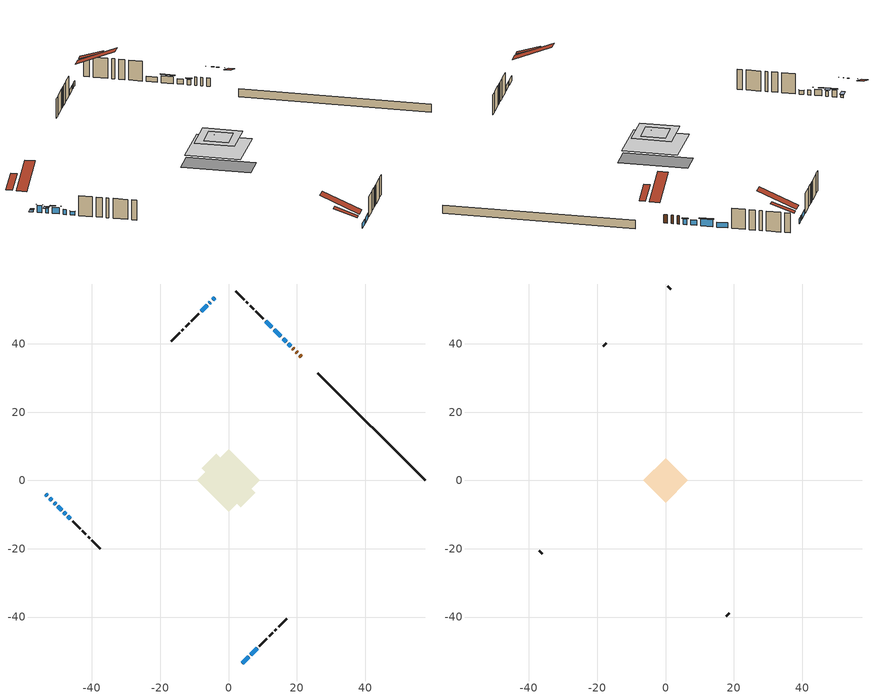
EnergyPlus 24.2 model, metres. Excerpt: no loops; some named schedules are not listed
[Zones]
conditioned space
 floor adiabatic (AdiabaticFloorConstruction): -9.1,0 0,9.1 9.1,0 0,-9.1 z2.59
 floor foundation (Slab1 construction): -7.87,3.6 -3.6,7.87 7.87,-3.6 3.6,-7.87 z-1.83
 wall outside (AdiabaticWallConstruction 1): 21.34,36.21 20.81,36.74 / 20.16,37.39 19.83,37.72 / 19.18,38.37 18.82,38.73 z0.15:2.18
 wall outside (AdiabaticWallConstruction): 18.16,39.39 17.57,39.98 / -51.07,-6.48 -50.65,-6.9 z0.15:1.42; 16.91,40.64 16,41.55 / -4.09,53.46 -4.65,52.9 / -5.31,52.24 -5.57,51.98 / 4.09,-53.46 5.92,-51.63 / -6.22,51.33 -8.05,49.5 / 12.69,44.86 10.87,46.68 / 6.57,-50.98 8.4,-49.15 / -48.19,-9.36 -47.67,-9.88 z0.15:1.37; -53.46,-4.09 -53.04,-4.51 z0.15:0.74; 15.34,42.21 13.35,44.2 / -52.39,-5.16 -51.72,-5.83 z0.15:1.83; -50,-7.55 -48.85,-8.7 z0.15:1.62; -47.01,-10.54 -46.29,-11.26 z0.15:1.04
 wall outside (Wall1 construction): 9.06,-48.49 11.24,-46.31 / -45.64,-11.91 -43.45,-14.1 / -8.71,48.84 -10.89,46.66 / 10.21,47.34 8.03,49.52 z0.15:5.03
 wall outside (Wall2 construction): 11.9,-45.65 12.9,-44.65 / -42.8,-14.75 -41.79,-15.76 / -11.55,46 -12.55,45 / 7.37,50.18 6.37,51.18 z0.15:5.03
 wall outside (Wall3 construction): 13.56,-43.99 14.02,-43.53 / -41.14,-16.41 -40.67,-16.88 / -13.21,44.34 -13.68,43.87 / 5.71,51.84 5.24,52.31 z0.15:5.03
 wall outside (Wall4 construction): 14.68,-42.87 17.09,-40.46 / -40.01,-17.54 -37.61,-19.94 / -14.33,43.22 -16.74,40.81 / 4.59,52.96 2.18,55.37 z0.15:5.03
 wall foundation (FoundationWall1 construction): 57.55,0 26.08,31.47 z-1.83:0.15
 window (WindowConstruction 12): 18.16,39.39 17.57,39.98 z0.15:1.42
 window (WindowConstruction 5): 16.91,40.64 16,41.55 z0.15:1.37
 window (WindowConstruction 14): -53.46,-4.09 -53.05,-4.5 z0.15:0.74
 window (WindowConstruction 6): 15.34,42.21 13.35,44.2 z0.15:1.83
 window (WindowConstruction 7): -4.09,53.46 -4.65,52.9 z0.15:1.37
 window (WindowConstruction 8): -5.31,52.24 -5.57,51.98 z0.15:1.37
 window (WindowConstruction 9): 4.09,-53.46 5.92,-51.63 z0.15:1.37
 window (WindowConstruction 10): -52.39,-5.16 -51.72,-5.83 z0.15:1.83
 window (WindowConstruction 13): -51.07,-6.48 -50.65,-6.9 z0.15:1.42
 window (WindowConstruction 11): -6.23,51.32 -8.05,49.5 z0.15:1.37
 window (WindowConstruction): 12.69,44.86 10.87,46.68 z0.15:1.37
 window (WindowConstruction 1): 6.57,-50.98 8.4,-49.15 z0.15:1.37
 window (WindowConstruction 2): -50,-7.55 -48.85,-8.7 z0.15:1.62
 window (WindowConstruction 3): -48.19,-9.36 -47.67,-9.88 z0.15:1.37
 window (WindowConstruction 4): -47.01,-10.54 -46.3,-11.25 z0.15:1.04
 door (Door): 21.34,36.21 20.81,36.74 z0.15:2.18
 door (Door 1): 20.16,37.39 19.83,37.72 z0.15:2.18
 door (Door 2): 19.17,38.38 18.82,38.73 z0.15:2.18
 ceiling adiabatic (AdiabaticFloorConstruction): 0,-9.1 9.1,0 0,9.1 -9.1,0 z2.59
attic - vented
 floor to conditioned space (Floor1 construction Reversed): -3.99,0 0,3.99 3.99,0 0,-3.99 z5.03
 floor to conditioned space (Floor2 construction Reversed): -1.75,0 0,1.75 1.75,0 0,-1.75 z5.03
 floor to conditioned space (Floor3 construction Reversed): -6.51,0 0,6.51 6.51,0 0,-6.51 z5.03
 wall outside (Wall5 construction): 17.74,-39.81 18.61,-38.94 / -36.95,-20.6 -36.08,-21.47 / -17.39,40.16 -18.26,39.29 / 1.52,56.03 0.66,56.89 z0.15:5.03
 roof outside (Roof1 construction): 1.02,-56.53,5.03 -2.86,-52.65,6.86 -3.88,-53.67,6.86 0,-57.55,5.03; -56.53,-1.02,5.03 -52.65,2.86,6.86 -53.67,3.88,6.86 -57.55,0,5.03; -1.02,56.53,5.03 2.86,52.65,6.86 3.88,53.67,6.86 0,57.55,5.03; 24.4,33.15,5.03 20.52,29.26,6.86 21.54,28.24,6.86 25.43,32.12,5.03
 roof outside (Roof2 construction): 3.43,-54.12,5.03 -3.04,-47.64,8.84 -4.8,-49.39,8.84 1.68,-55.87,5.03; -54.12,-3.43,5.03 -47.64,3.04,8.84 -49.39,4.8,8.84 -55.87,-1.68,5.03; -3.43,54.12,5.03 3.04,47.64,8.84 4.8,49.39,8.84 -1.68,55.87,5.03; 21.99,35.56,5.03 15.52,29.08,8.84 17.27,27.33,8.84 23.75,33.8,5.03
shading: 17.36,40.19 18.37,39.18 18.48,39.28 17.46,40.3 z1.72; -52.94,-4.61 -53.57,-3.99 -54.86,-5.28 -54.23,-5.9 z0.88; 13.14,44.41 15.55,42 15.76,42.21 13.35,44.62 z2.13; -51.51,-6.04 -52.6,-4.95 -52.71,-5.06 -51.62,-6.14 z2.13; -50.44,-7.11 -51.28,-6.27 -52.14,-7.13 -51.3,-7.97 z1.72; -48.52,-9.03 -50.32,-7.23 -50.43,-7.33 -48.63,-9.13 z2.08; -46.19,-11.36 -47.12,-10.43 -47.16,-10.47 -46.23,-11.4 z1.19
[Building]
Building 1: Terrain=Suburbs
[Site:Location]
Charlottetown AP_PE: Latitude {deg}=46.29; Longitude {deg}=-63.12; Time Zone {hr}=-4; Elevation {m}=48; Keep Site Location Information=Yes
[Site:GroundTemperature:Shallow]
1.81207, -0.126142, -0.281361, 0.638419, 4.33082, 8.00603, 11.1922, 13.2106, 13.3821, 11.7405, 8.63552, 5.07305
[Site:WaterMainsTemperature]
Calculation Method=Schedule; Temperature Schedule=mains temperature schedule
[Material] Roughness=Rough; Thermal Absorptance=0.9
Name | Thickness {m} | Conductivity {W/m-K} | Density {kg/m3} | Specific Heat {J/kg-K} | Solar Absorptance | Visible Absorptance
asphalt or fiberglass shingles | 0.00635 | 0.162714 | 1121.4 | 1465.45 | 0.4 | 0.4
ceiling loosefill ins | 0.0846667 | 0.0480833 | 16.02 | 1046.75 | 0.7 | 0.7
ceiling stud and cavity | 0.1397 | 0.113339 | 65.682 | 1177.47 | 0.7 | 0.7
ceiling stud and cavity 1 | 0.1397 | 0.11399 | 65.682 | 1177.47 | 0.7 | 0.7
ceiling stud and cavity 2 | 0.1397 | 0.112855 | 65.682 | 1177.47 | 0.7 | 0.7
concrete 4.0 in. | 0.1016 | 1.803125 | 2242.8 | 837.4 | 0.7 | 0.7
concrete 8.0 in. | 0.2032 | 1.803125 | 2242.8 | 837.4 | 0.7 | 0.7
door material | 0.04445 | 0.327969 | 512.64 | 1214.23 | 0.7 | 0.7
door material 1 | 0.04445 | 0.20624 | 512.64 | 1214.23 | 0.7 | 0.7
floor covering | 0.0127 | 0.0433444 | 54.468 | 1339.84 | 0.6 | 0.6
floor rigid ins; wall rigid ins | 0.512978 | 0.029427 | 32.04 | 1214.23 | 0.7 | 0.7
floor stud and cavity | 0.1397 | 1.75129 | 37.0049 | 1207.88 | 0.7 | 0.7
furniture material conditioned space 1 | 0.1524 | 0.115458 | 640.8 | 1214.23 | 0.6 | 0.6
gypsum board | 0.0127 | 0.160291 | 801 | 837.4 | 0.6 | 0.6
gypsum board 1 | 0.00254 | 0.160291 | 801 | 837.4 | 0.6 | 0.6
osb sheathing 0.5 in. | 0.0127 | 0.115458 | 512.64 | 1214.23 | 0.7 | 0.7
osb sheathing 0.75 in. | 0.01905 | 0.115458 | 512.64 | 1214.23 | 0.7 | 0.7
slab rigid ins | 0.000517642 | 0.029427 | 32.04 | 1214.23 | 0.7 | 0.7
wall stud and cavity | 0.1397 | 0.0818765 | 139.0536 | 1170.24 | 0.7 | 0.7
wall stud and cavity 1 | 0.0889 | 0.195524 | 50.32683 | 1063.81 | 0.7 | 0.7
wall stud and cavity 2 | 0.0889 | 0.191084 | 50.32683 | 1063.81 | 0.7 | 0.7
wall stud and cavity 3 | 0.1397 | 0.0816238 | 139.0536 | 1170.24 | 0.7 | 0.7
wall stud and cavity 4 | 0.0889 | 6.9971 | 50.32683 | 1063.81 | 0.6 | 0.6
wall stud and cavity 5 | 0.0889 | 0.380278 | 52.3479 | 1209.89 | 0.7 | 0.7
wall stud and cavity 6 | 0.0889 | 0.391764 | 83.0341 | 1211.67 | 0.7 | 0.7
wood siding | 0.0254 | 0.102417 | 544.68 | 1172.36 | 0.4 | 0.4
wood siding 1 | 0.00254 | 0.102417 | 544.68 | 1172.36 | 0.4 | 0.4
wood siding 2; wood siding 3 | 0.0254 | 0.102417 | 544.68 | 1172.36 | 0.7 | 0.7
[WindowMaterial:SimpleGlazingSystem]
Name | U-Factor {W/m2-K} | Solar Heat Gain Coefficient
WindowMaterial | 2.97073 | 0.57
WindowMaterial 1 | 2.95256 | 0.61
WindowMaterial 2 | 3.00934 | 0.52
WindowMaterial 3 | 3.01445 | 0.52
WindowMaterial 4 | 3.00196 | 0.53
WindowMaterial 5 | 2.98492 | 0.43
WindowMaterial 6 | 2.94007 | 0.65
WindowMaterial 7 | 3.01899 | 0.49
WindowMaterial 8 | 3.006501 | 0.57
[Construction]
AdiabaticFloorConstruction: floor stud and cavity, floor rigid ins, osb sheathing 0.75 in., floor covering
AdiabaticWallConstruction: wood siding 2, wall rigid ins, wall stud and cavity 5, gypsum board
AdiabaticWallConstruction 1: wood siding 3, wall rigid ins, wall stud and cavity 5, gypsum board
Door: door material
Door 1; Door 2: door material 1
Floor1 construction Reversed: gypsum board, ceiling stud and cavity, ceiling loosefill ins
Floor2 construction Reversed: gypsum board, ceiling stud and cavity 1, ceiling loosefill ins
Floor3 construction Reversed: gypsum board, ceiling stud and cavity 2, ceiling loosefill ins
FoundationWall1 construction: concrete 8.0 in.
furniture construction conditioned space 1: furniture material conditioned space 1
PartitionWallConstruction: gypsum board, wall stud and cavity 6, gypsum board
Roof1 construction; Roof2 construction: asphalt or fiberglass shingles
Slab1 construction: slab rigid ins, concrete 4.0 in.
Wall1 construction: wood siding, osb sheathing 0.5 in., wall stud and cavity, gypsum board
Wall2 construction: wood siding 1, wall stud and cavity 1, gypsum board 1
Wall3 construction: wood siding 1, wall stud and cavity 2, gypsum board 1
Wall4 construction: wood siding, osb sheathing 0.5 in., wall stud and cavity 3, gypsum board
Wall5 construction: wood siding 1, wall stud and cavity 4
WindowConstruction; WindowConstruction 1; WindowConstruction 10; WindowConstruction 11; WindowConstruction 5; WindowConstruction 6; WindowConstruction 9: WindowMaterial
WindowConstruction 12: WindowMaterial 6
WindowConstruction 13: WindowMaterial 7
WindowConstruction 14: WindowMaterial 8
WindowConstruction 2: WindowMaterial 1
WindowConstruction 3: WindowMaterial 2
WindowConstruction 4: WindowMaterial 3
WindowConstruction 7: WindowMaterial 4
WindowConstruction 8: WindowMaterial 5
[Zone] Multiplier=1; Part of Total Floor Area=Yes
Name | Volume {m3}
attic - vented | 79.4701
conditioned space | 654.8
[Space]
Name | Zone | Volume {m3}
attic - vented 1 | attic - vented | 79.4701
conditioned space 1 | conditioned space | 654.8
[ZoneInfiltration:EffectiveLeakageArea]
infil attic - vented 1: Zone or Space=attic - vented 1; Schedule=Always On Discrete; Effective Air Leakage Area {cm2}=4392.72; Stack Coefficient=0.000604473; Wind Coefficient=1.66115e-05
[ZoneMixing]
whole house fan mix: Zone or Space=attic - vented; Schedule=Always On Continuous; Design Flow Rate Calculation Method=Flow/Zone; Design Flow Rate {m3/s}=0; Source Zone or Space=conditioned space
[SurfaceProperty:ExposedFoundationPerimeter]
Slab1: Exposed Perimeter Calculation Method=TotalExposedPerimeter; Total Exposed Perimeter {m}=44.501
[InternalMass] Zone or ZoneList=conditioned space; Space or SpaceList=conditioned space 1
Name | Construction | Surface Area {m2}
furniture mass conditioned space 1 | furniture construction conditioned space 1 | 105.408
partition wall mass | PartitionWallConstruction | 263.52
[Lights]
interior lighting: Zone or ZoneList or Space or SpaceList=conditioned space 1; Schedule=interior lighting schedule; Design Level Calculation Method=LightingLevel; Lighting Level {W}=343.2; Return Air Fraction=0; Fraction Radiant=0.6; Fraction Visible=0.2; Fraction Replaceable=1
[People]
occupants: Zone or ZoneList or Space or SpaceList=conditioned space 1; Number of People Schedule=occupants schedule; Number of People Calculation Method=People; Number of People=3; Fraction Radiant=0.314171; Sensible Heat Fraction=0.56303; Activity Level Schedule=occupants activity schedule; Carbon Dioxide Generation Rate {m3/s-W}=0; Enable ASHRAE 55 Comfort Warnings=No; Mean Radiant Temperature Calculation Type=EnclosureAveraged
[ElectricEquipment] Zone or ZoneList or Space or SpaceList=conditioned space 1; Design Level Calculation Method=EquipmentLevel
Name | Schedule | Design Level {W} | Fraction Latent | Fraction Radiant | Fraction Lost
clothes dryer | clothes dryer schedule | 140.772 | 0.015 | 0.081 | 0.85
clothes washer | clothes washer schedule | 32.1985 | 0.03 | 0.162 | 0.7
cooking range | cooking range schedule | 215.147 | 0.08 | 0.432 | 0.2
dishwasher | dishwasher schedule | 66.8632 | 0.3 | 0.18 | 0.4
fridge | fridge schedule | 72.9452 | 0 | 0.6 | 0
mech vent bath fan 0 | mech vent bath fan 0 schedule | 25.1 | 0 | 0 | 1
mech vent house fan | mech vent house fan schedule | 18.6667 | 0 | 0 | 0.5
mech vent house fan cfis | mech vent house fan cfis schedule | 0 | 0 | 0 | 0
misc plug loads | misc plug loads schedule | 494.7 | 0.045 | 0.513 | 0.1
whole house fan | Always On Discrete | 0 | 0 | 0 | 1
[OtherEquipment] Zone or ZoneList or Space or SpaceList=conditioned space 1; Design Level Calculation Method=EquipmentLevel
Name | Fuel Type | Schedule | Design Level {W} | Fraction Latent | Fraction Radiant | Fraction Lost
clothes dryer 1 | Electricity | clothes dryer schedule | 0 | 0.015 | 0.081 | 0.85
cooking range 1 | Electricity | cooking range schedule | 0 | 0.08 | 0.432 | 0.2
general water use latent | None | general water use schedule | 62.594 | 1 | 0 | 0
general water use sensible | None | general water use schedule | -61.6891 | 0 | 0.6 | 0
mech vent house fan latent load | None | Always On Discrete | 0 | 1 | 0 | 0
mech vent house fan sensible load | None | Always On Discrete | 0 | 0 | 0 | 0
water heater energy adjustment1 | Electricity | Always On Discrete | 0.01 | 0 | 0 | 1
[ZoneInfiltration:DesignFlowRate] Zone or ZoneList or Space or SpaceList=conditioned space 1; Schedule=Always On Discrete; Design Flow Rate Calculation Method=Flow/Zone; Design Flow Rate {m3/s}=0
infil flow; natural vent flow; whole house fan flow
[Foundation:Kiva]
Foundation Kiva 1: Initial Indoor Air Temperature {C}=18; Wall Height Above Grade {m}=0.150023; Wall Depth Below Slab {m}=0.2032
[Foundation:Kiva:Settings]
Soil Conductivity {W/m-K}=0.849921; Soil Density {kg/m3}=1842.3; Soil Specific Heat {J/kg-K}=418.7; Ground Solar Absorptivity=0.9; Ground Thermal Absorptivity=0.9; Ground Surface Roughness {m}=0.03; Far-Field Width {m}=40; Deep-Ground Boundary Condition=ZeroFlux; Deep-Ground Depth {m}=40; Minimum Cell Dimension {m}=0.2; Maximum Cell Growth Coefficient=3; Simulation Timestep=Timestep
[Exterior:Lights]
exterior lighting: Schedule=exterior lighting schedule; Design Level {W}=75.6
[Schedule:Constant]
Name | Hourly Value
Always On Continuous; mech vent house fan schedule; mech vent house fan cfis schedule; Always On Discrete | 1
occupants activity schedule | 117.228
fridge schedule | 0
[Schedule:Week:Daily]
interior lighting schedule Week Rule - Jan1-Jan27: interior lighting schedule day, interior lighting schedule day, interior lighting schedule day, interior lighting schedule day, interior lighting schedule day, interior lighting schedule day, interior lighting schedule day, interior lighting schedule default day, interior lighting schedule default day, interior lighting schedule default day, interior lighting schedule default day, interior lighting schedule default day
interior lighting schedule Week Rule - Jan28-Feb3: interior lighting schedule day, interior lighting schedule day, interior lighting schedule day, interior lighting schedule day, interior lighting schedule day 1, interior lighting schedule day 1, interior lighting schedule day 1, interior lighting schedule default day, interior lighting schedule default day, interior lighting schedule default day, interior lighting schedule default day, interior lighting schedule default day
interior lighting schedule Week Rule - Feb4-Feb24: interior lighting schedule day 1, interior lighting schedule day 1, interior lighting schedule day 1, interior lighting schedule day 1, interior lighting schedule day 1, interior lighting schedule day 1, interior lighting schedule day 1, interior lighting schedule default day, interior lighting schedule default day, interior lighting schedule default day, interior lighting schedule default day, interior lighting schedule default day
interior lighting schedule Week Rule - Feb25-Mar3: interior lighting schedule day 1, interior lighting schedule day 1, interior lighting schedule day 1, interior lighting schedule day 1, interior lighting schedule day 2, interior lighting schedule day 2, interior lighting schedule day 2, interior lighting schedule default day, interior lighting schedule default day, interior lighting schedule default day, interior lighting schedule default day, interior lighting schedule default day
interior lighting schedule Week Rule - Mar4-Mar31: interior lighting schedule day 2, interior lighting schedule day 2, interior lighting schedule day 2, interior lighting schedule day 2, interior lighting schedule day 2, interior lighting schedule day 2, interior lighting schedule day 2, interior lighting schedule default day, interior lighting schedule default day, interior lighting schedule default day, interior lighting schedule default day, interior lighting schedule default day
interior lighting schedule Week Rule - Apr1-Apr28: interior lighting schedule day 3, interior lighting schedule day 3, interior lighting schedule day 3, interior lighting schedule day 3, interior lighting schedule day 3, interior lighting schedule day 3, interior lighting schedule day 3, interior lighting schedule default day, interior lighting schedule default day, interior lighting schedule default day, interior lighting schedule default day, interior lighting schedule default day
interior lighting schedule Week Rule - Apr29-May5: interior lighting schedule day 3, interior lighting schedule day 3, interior lighting schedule day 4, interior lighting schedule day 4, interior lighting schedule day 4, interior lighting schedule day 4, interior lighting schedule day 4, interior lighting schedule default day, interior lighting schedule default day, interior lighting schedule default day, interior lighting schedule default day, interior lighting schedule default day
interior lighting schedule Week Rule - May6-May26: interior lighting schedule day 4, interior lighting schedule day 4, interior lighting schedule day 4, interior lighting schedule day 4, interior lighting schedule day 4, interior lighting schedule day 4, interior lighting schedule day 4, interior lighting schedule default day, interior lighting schedule default day, interior lighting schedule default day, interior lighting schedule default day, interior lighting schedule default day
interior lighting schedule Week Rule - May27-Jun2: interior lighting schedule day 4, interior lighting schedule day 4, interior lighting schedule day 4, interior lighting schedule day 4, interior lighting schedule day 4, interior lighting schedule day 5, interior lighting schedule day 5, interior lighting schedule default day, interior lighting schedule default day, interior lighting schedule default day, interior lighting schedule default day, interior lighting schedule default day
interior lighting schedule Week Rule - Jun3-Jun30: interior lighting schedule day 5, interior lighting schedule day 5, interior lighting schedule day 5, interior lighting schedule day 5, interior lighting schedule day 5, interior lighting schedule day 5, interior lighting schedule day 5, interior lighting schedule default day, interior lighting schedule default day, interior lighting schedule default day, interior lighting schedule default day, interior lighting schedule default day
interior lighting schedule Week Rule - Jul1-Jul28: interior lighting schedule day 6, interior lighting schedule day 6, interior lighting schedule day 6, interior lighting schedule day 6, interior lighting schedule day 6, interior lighting schedule day 6, interior lighting schedule day 6, interior lighting schedule default day, interior lighting schedule default day, interior lighting schedule default day, interior lighting schedule default day, interior lighting schedule default day
interior lighting schedule Week Rule - Jul29-Aug4: interior lighting schedule day 6, interior lighting schedule day 6, interior lighting schedule day 6, interior lighting schedule day 7, interior lighting schedule day 7, interior lighting schedule day 7, interior lighting schedule day 7, interior lighting schedule default day, interior lighting schedule default day, interior lighting schedule default day, interior lighting schedule default day, interior lighting schedule default day
interior lighting schedule Week Rule - Aug5-Aug25: interior lighting schedule day 7, interior lighting schedule day 7, interior lighting schedule day 7, interior lighting schedule day 7, interior lighting schedule day 7, interior lighting schedule day 7, interior lighting schedule day 7, interior lighting schedule default day, interior lighting schedule default day, interior lighting schedule default day, interior lighting schedule default day, interior lighting schedule default day
interior lighting schedule Week Rule - Aug26-Sep1: interior lighting schedule day 7, interior lighting schedule day 7, interior lighting schedule day 7, interior lighting schedule day 7, interior lighting schedule day 7, interior lighting schedule day 7, interior lighting schedule day 8, interior lighting schedule default day, interior lighting schedule default day, interior lighting schedule default day, interior lighting schedule default day, interior lighting schedule default day
interior lighting schedule Week Rule - Sep2-Sep29: interior lighting schedule day 8, interior lighting schedule day 8, interior lighting schedule day 8, interior lighting schedule day 8, interior lighting schedule day 8, interior lighting schedule day 8, interior lighting schedule day 8, interior lighting schedule default day, interior lighting schedule default day, interior lighting schedule default day, interior lighting schedule default day, interior lighting schedule default day
interior lighting schedule Week Rule - Sep30-Oct6: interior lighting schedule day 8, interior lighting schedule day 9, interior lighting schedule day 9, interior lighting schedule day 9, interior lighting schedule day 9, interior lighting schedule day 9, interior lighting schedule day 9, interior lighting schedule default day, interior lighting schedule default day, interior lighting schedule default day, interior lighting schedule default day, interior lighting schedule default day
interior lighting schedule Week Rule - Oct7-Oct27: interior lighting schedule day 9, interior lighting schedule day 9, interior lighting schedule day 9, interior lighting schedule day 9, interior lighting schedule day 9, interior lighting schedule day 9, interior lighting schedule day 9, interior lighting schedule default day, interior lighting schedule default day, interior lighting schedule default day, interior lighting schedule default day, interior lighting schedule default day
interior lighting schedule Week Rule - Oct28-Nov3: interior lighting schedule day 9, interior lighting schedule day 9, interior lighting schedule day 9, interior lighting schedule day 9, interior lighting schedule day 10, interior lighting schedule day 10, interior lighting schedule day 10, interior lighting schedule default day, interior lighting schedule default day, interior lighting schedule default day, interior lighting schedule default day, interior lighting schedule default day
interior lighting schedule Week Rule - Nov4-Nov24: interior lighting schedule day 10, interior lighting schedule day 10, interior lighting schedule day 10, interior lighting schedule day 10, interior lighting schedule day 10, interior lighting schedule day 10, interior lighting schedule day 10, interior lighting schedule default day, interior lighting schedule default day, interior lighting schedule default day, interior lighting schedule default day, interior lighting schedule default day
interior lighting schedule Week Rule - Nov25-Dec1: interior lighting schedule day 10, interior lighting schedule day 10, interior lighting schedule day 10, interior lighting schedule day 10, interior lighting schedule day 10, interior lighting schedule day 10, interior lighting schedule day 11, interior lighting schedule default day, interior lighting schedule default day, interior lighting schedule default day, interior lighting schedule default day, interior lighting schedule default day
interior lighting schedule Week Rule - Dec2-Dec31: interior lighting schedule day 11, interior lighting schedule day 11, interior lighting schedule day 11, interior lighting schedule day 11, interior lighting schedule day 11, interior lighting schedule day 11, interior lighting schedule day 11, interior lighting schedule default day, interior lighting schedule default day, interior lighting schedule default day, interior lighting schedule default day, interior lighting schedule default day
occupants schedule Week Rule - Jan1-Dec31: occupants schedule day, occupants schedule day, occupants schedule day, occupants schedule day, occupants schedule day, occupants schedule day, occupants schedule day, occupants schedule default day, occupants schedule default day, occupants schedule default day, occupants schedule default day, occupants schedule default day
clothes dryer schedule Week Rule - Jan1-Dec31: clothes dryer schedule day, clothes dryer schedule day, clothes dryer schedule day, clothes dryer schedule day, clothes dryer schedule day, clothes dryer schedule day, clothes dryer schedule day, clothes dryer schedule default day, clothes dryer schedule default day, clothes dryer schedule default day, clothes dryer schedule default day, clothes dryer schedule default day
clothes washer schedule Week Rule - Jan1-Dec31: clothes washer schedule day, clothes washer schedule day, clothes washer schedule day, clothes washer schedule day, clothes washer schedule day, clothes washer schedule day, clothes washer schedule day, clothes washer schedule default day, clothes washer schedule default day, clothes washer schedule default day, clothes washer schedule default day, clothes washer schedule default day
cooking range schedule Week Rule - Jan1-Dec31: cooking range schedule day, cooking range schedule day, cooking range schedule day, cooking range schedule day, cooking range schedule day, cooking range schedule day, cooking range schedule day, cooking range schedule default day, cooking range schedule default day, cooking range schedule default day, cooking range schedule default day, cooking range schedule default day
dishwasher schedule Week Rule - Jan1-Dec31: dishwasher schedule day, dishwasher schedule day, dishwasher schedule day, dishwasher schedule day, dishwasher schedule day, dishwasher schedule day, dishwasher schedule day, dishwasher schedule default day, dishwasher schedule default day, dishwasher schedule default day, dishwasher schedule default day, dishwasher schedule default day
mech vent bath fan 0 schedule Week Rule - Jan1-Dec31: mech vent bath fan 0 schedule day, mech vent bath fan 0 schedule day, mech vent bath fan 0 schedule day, mech vent bath fan 0 schedule day, mech vent bath fan 0 schedule day, mech vent bath fan 0 schedule day, mech vent bath fan 0 schedule day, mech vent bath fan 0 schedule default day, mech vent bath fan 0 schedule default day, mech vent bath fan 0 schedule default day, mech vent bath fan 0 schedule default day, mech vent bath fan 0 schedule default day
misc plug loads schedule Week Rule - Jan1-Dec31: misc plug loads schedule day, misc plug loads schedule day, misc plug loads schedule day, misc plug loads schedule day, misc plug loads schedule day, misc plug loads schedule day, misc plug loads schedule day, misc plug loads schedule default day, misc plug loads schedule default day, misc plug loads schedule default day, misc plug loads schedule default day, misc plug loads schedule default day
general water use schedule Week Rule - Jan1-Dec31: general water use schedule day, general water use schedule day, general water use schedule day, general water use schedule day, general water use schedule day, general water use schedule day, general water use schedule day, general water use schedule default day, general water use schedule default day, general water use schedule default day, general water use schedule default day, general water use schedule default day
exterior lighting schedule Week Rule - Jan1-Jan27: exterior lighting schedule day, exterior lighting schedule day, exterior lighting schedule day, exterior lighting schedule day, exterior lighting schedule day, exterior lighting schedule day, exterior lighting schedule day, exterior lighting schedule default day, exterior lighting schedule default day, exterior lighting schedule default day, exterior lighting schedule default day, exterior lighting schedule default day
exterior lighting schedule Week Rule - Jan28-Feb3: exterior lighting schedule day, exterior lighting schedule day, exterior lighting schedule day, exterior lighting schedule day, exterior lighting schedule day 1, exterior lighting schedule day 1, exterior lighting schedule day 1, exterior lighting schedule default day, exterior lighting schedule default day, exterior lighting schedule default day, exterior lighting schedule default day, exterior lighting schedule default day
exterior lighting schedule Week Rule - Feb4-Feb24: exterior lighting schedule day 1, exterior lighting schedule day 1, exterior lighting schedule day 1, exterior lighting schedule day 1, exterior lighting schedule day 1, exterior lighting schedule day 1, exterior lighting schedule day 1, exterior lighting schedule default day, exterior lighting schedule default day, exterior lighting schedule default day, exterior lighting schedule default day, exterior lighting schedule default day
exterior lighting schedule Week Rule - Feb25-Mar3: exterior lighting schedule day 1, exterior lighting schedule day 1, exterior lighting schedule day 1, exterior lighting schedule day 1, exterior lighting schedule day 2, exterior lighting schedule day 2, exterior lighting schedule day 2, exterior lighting schedule default day, exterior lighting schedule default day, exterior lighting schedule default day, exterior lighting schedule default day, exterior lighting schedule default day
exterior lighting schedule Week Rule - Mar4-Mar31: exterior lighting schedule day 2, exterior lighting schedule day 2, exterior lighting schedule day 2, exterior lighting schedule day 2, exterior lighting schedule day 2, exterior lighting schedule day 2, exterior lighting schedule day 2, exterior lighting schedule default day, exterior lighting schedule default day, exterior lighting schedule default day, exterior lighting schedule default day, exterior lighting schedule default day
exterior lighting schedule Week Rule - Apr1-Apr28: exterior lighting schedule day 3, exterior lighting schedule day 3, exterior lighting schedule day 3, exterior lighting schedule day 3, exterior lighting schedule day 3, exterior lighting schedule day 3, exterior lighting schedule day 3, exterior lighting schedule default day, exterior lighting schedule default day, exterior lighting schedule default day, exterior lighting schedule default day, exterior lighting schedule default day
exterior lighting schedule Week Rule - Apr29-May5: exterior lighting schedule day 3, exterior lighting schedule day 3, exterior lighting schedule day 4, exterior lighting schedule day 4, exterior lighting schedule day 4, exterior lighting schedule day 4, exterior lighting schedule day 4, exterior lighting schedule default day, exterior lighting schedule default day, exterior lighting schedule default day, exterior lighting schedule default day, exterior lighting schedule default day
exterior lighting schedule Week Rule - May6-May26: exterior lighting schedule day 4, exterior lighting schedule day 4, exterior lighting schedule day 4, exterior lighting schedule day 4, exterior lighting schedule day 4, exterior lighting schedule day 4, exterior lighting schedule day 4, exterior lighting schedule default day, exterior lighting schedule default day, exterior lighting schedule default day, exterior lighting schedule default day, exterior lighting schedule default day
exterior lighting schedule Week Rule - May27-Jun2: exterior lighting schedule day 4, exterior lighting schedule day 4, exterior lighting schedule day 4, exterior lighting schedule day 4, exterior lighting schedule day 4, exterior lighting schedule day 5, exterior lighting schedule day 5, exterior lighting schedule default day, exterior lighting schedule default day, exterior lighting schedule default day, exterior lighting schedule default day, exterior lighting schedule default day
exterior lighting schedule Week Rule - Jun3-Jun30: exterior lighting schedule day 5, exterior lighting schedule day 5, exterior lighting schedule day 5, exterior lighting schedule day 5, exterior lighting schedule day 5, exterior lighting schedule day 5, exterior lighting schedule day 5, exterior lighting schedule default day, exterior lighting schedule default day, exterior lighting schedule default day, exterior lighting schedule default day, exterior lighting schedule default day
exterior lighting schedule Week Rule - Jul1-Jul28: exterior lighting schedule day 6, exterior lighting schedule day 6, exterior lighting schedule day 6, exterior lighting schedule day 6, exterior lighting schedule day 6, exterior lighting schedule day 6, exterior lighting schedule day 6, exterior lighting schedule default day, exterior lighting schedule default day, exterior lighting schedule default day, exterior lighting schedule default day, exterior lighting schedule default day
exterior lighting schedule Week Rule - Jul29-Aug4: exterior lighting schedule day 6, exterior lighting schedule day 6, exterior lighting schedule day 6, exterior lighting schedule day 7, exterior lighting schedule day 7, exterior lighting schedule day 7, exterior lighting schedule day 7, exterior lighting schedule default day, exterior lighting schedule default day, exterior lighting schedule default day, exterior lighting schedule default day, exterior lighting schedule default day
exterior lighting schedule Week Rule - Aug5-Aug25: exterior lighting schedule day 7, exterior lighting schedule day 7, exterior lighting schedule day 7, exterior lighting schedule day 7, exterior lighting schedule day 7, exterior lighting schedule day 7, exterior lighting schedule day 7, exterior lighting schedule default day, exterior lighting schedule default day, exterior lighting schedule default day, exterior lighting schedule default day, exterior lighting schedule default day
exterior lighting schedule Week Rule - Aug26-Sep1: exterior lighting schedule day 7, exterior lighting schedule day 7, exterior lighting schedule day 7, exterior lighting schedule day 7, exterior lighting schedule day 7, exterior lighting schedule day 7, exterior lighting schedule day 8, exterior lighting schedule default day, exterior lighting schedule default day, exterior lighting schedule default day, exterior lighting schedule default day, exterior lighting schedule default day
exterior lighting schedule Week Rule - Sep2-Sep29: exterior lighting schedule day 8, exterior lighting schedule day 8, exterior lighting schedule day 8, exterior lighting schedule day 8, exterior lighting schedule day 8, exterior lighting schedule day 8, exterior lighting schedule day 8, exterior lighting schedule default day, exterior lighting schedule default day, exterior lighting schedule default day, exterior lighting schedule default day, exterior lighting schedule default day
exterior lighting schedule Week Rule - Sep30-Oct6: exterior lighting schedule day 8, exterior lighting schedule day 9, exterior lighting schedule day 9, exterior lighting schedule day 9, exterior lighting schedule day 9, exterior lighting schedule day 9, exterior lighting schedule day 9, exterior lighting schedule default day, exterior lighting schedule default day, exterior lighting schedule default day, exterior lighting schedule default day, exterior lighting schedule default day
[Schedule:Year]
interior lighting schedule: interior lighting schedule Week Rule - Jan1-Jan27, 1, 1, 1, 27, interior lighting schedule Week Rule - Jan28-Feb3, 1, 28, 2, 3, interior lighting schedule Week Rule - Feb4-Feb24, 2, 4, 2, 24, interior lighting schedule Week Rule - Feb25-Mar3, 2, 25, 3, 3, interior lighting schedule Week Rule - Mar4-Mar31, 3, 4, 3, 31, interior lighting schedule Week Rule - Apr1-Apr28, 4, 1, 4, 28, interior lighting schedule Week Rule - Apr29-May5, 4, 29, 5, 5, interior lighting schedule Week Rule - May6-May26, 5, 6, 5, 26, interior lighting schedule Week Rule - May27-Jun2, 5, 27, 6, 2, interior lighting schedule Week Rule - Jun3-Jun30, 6, 3, 6, 30, interior lighting schedule Week Rule - Jul1-Jul28, 7, 1, 7, 28, interior lighting schedule Week Rule - Jul29-Aug4, 7, 29, 8, 4, interior lighting schedule Week Rule - Aug5-Aug25, 8, 5, 8, 25, interior lighting schedule Week Rule - Aug26-Sep1, 8, 26, 9, 1, interior lighting schedule Week Rule - Sep2-Sep29, 9, 2, 9, 29, interior lighting schedule Week Rule - Sep30-Oct6, 9, 30, 10, 6, interior lighting schedule Week Rule - Oct7-Oct27, 10, 7, 10, 27, interior lighting schedule Week Rule - Oct28-Nov3, 10, 28, 11, 3, interior lighting schedule Week Rule - Nov4-Nov24, 11, 4, 11, 24, interior lighting schedule Week Rule - Nov25-Dec1, 11, 25, 12, 1, interior lighting schedule Week Rule - Dec2-Dec31, 12, 2, 12, 31
occupants schedule: occupants schedule Week Rule - Jan1-Dec31, 1, 1, 12, 31
clothes dryer schedule: clothes dryer schedule Week Rule - Jan1-Dec31, 1, 1, 12, 31
clothes washer schedule: clothes washer schedule Week Rule - Jan1-Dec31, 1, 1, 12, 31
cooking range schedule: cooking range schedule Week Rule - Jan1-Dec31, 1, 1, 12, 31
dishwasher schedule: dishwasher schedule Week Rule - Jan1-Dec31, 1, 1, 12, 31
mech vent bath fan 0 schedule: mech vent bath fan 0 schedule Week Rule - Jan1-Dec31, 1, 1, 12, 31
misc plug loads schedule: misc plug loads schedule Week Rule - Jan1-Dec31, 1, 1, 12, 31
general water use schedule: general water use schedule Week Rule - Jan1-Dec31, 1, 1, 12, 31
exterior lighting schedule: exterior lighting schedule Week Rule - Jan1-Jan27, 1, 1, 1, 27, exterior lighting schedule Week Rule - Jan28-Feb3, 1, 28, 2, 3, exterior lighting schedule Week Rule - Feb4-Feb24, 2, 4, 2, 24, exterior lighting schedule Week Rule - Feb25-Mar3, 2, 25, 3, 3, exterior lighting schedule Week Rule - Mar4-Mar31, 3, 4, 3, 31, exterior lighting schedule Week Rule - Apr1-Apr28, 4, 1, 4, 28, exterior lighting schedule Week Rule - Apr29-May5, 4, 29, 5, 5, exterior lighting schedule Week Rule - May6-May26, 5, 6, 5, 26, exterior lighting schedule Week Rule - May27-Jun2, 5, 27, 6, 2, exterior lighting schedule Week Rule - Jun3-Jun30, 6, 3, 6, 30, exterior lighting schedule Week Rule - Jul1-Jul28, 7, 1, 7, 28, exterior lighting schedule Week Rule - Jul29-Aug4, 7, 29, 8, 4, exterior lighting schedule Week Rule - Aug5-Aug25, 8, 5, 8, 25, exterior lighting schedule Week Rule - Aug26-Sep1, 8, 26, 9, 1, exterior lighting schedule Week Rule - Sep2-Sep29, 9, 2, 9, 29, exterior lighting schedule Week Rule - Sep30-Oct6, 9, 30, 10, 6, exterior lighting schedule Week Rule - Oct7-Oct27, 10, 7, 10, 27, exterior lighting schedule Week Rule - Oct28-Nov3, 10, 28, 11, 3, exterior lighting schedule Week Rule - Nov4-Nov24, 11, 4, 11, 24, exterior lighting schedule Week Rule - Nov25-Dec1, 11, 25, 12, 1, exterior lighting schedule Week Rule - Dec2-Dec31, 12, 2, 12, 31
[Schedule:Compact]
mains temperature schedule: Through: 01/01, For: AllDays, Until: 24:00, 6.42333, Through: 01/02, For: AllDays, Until: 24:00, 6.35944, Through: 01/03, For: AllDays, Until: 24:00, 6.29611, Through: 01/04, For: AllDays, Until: 24:00, 6.23333, Through: 01/05, For: AllDays, Until: 24:00, 6.17222, Through: 01/06, For: AllDays, Until: 24:00, 6.11222, Through: 01/07, For: AllDays, Until: 24:00, 6.05278, Through: 01/08, For: AllDays, Until: 24:00, 5.995, Through: 01/09, For: AllDays, Until: 24:00, 5.93778, Through: 01/10, For: AllDays, Until: 24:00, 5.88222, Through: 01/11, For: AllDays, Until: 24:00, 5.82722, Through: 01/12, For: AllDays, Until: 24:00, 5.77389, Through: 01/13, For: AllDays, Until: 24:00, 5.72111, Through: 01/14, For: AllDays, Until: 24:00, 5.67, Through: 01/15, For: AllDays, Until: 24:00, 5.62, Through: 01/16, For: AllDays, Until: 24:00, 5.57111, Through: 01/17, For: AllDays, Until: 24:00, 5.52389, Through: 01/18, For: AllDays, Until: 24:00, 5.47722, Through: 01/19, For: AllDays, Until: 24:00, 5.43222, Through: 01/20, For: AllDays, Until: 24:00, 5.38833, Through: 01/21, For: AllDays, Until: 24:00, 5.34611, Through: 01/22, For: AllDays, Until: 24:00, 5.305, Through: 01/23, For: AllDays, Until: 24:00, 5.265, Through: 01/24, For: AllDays, Until: 24:00, 5.22611, Through: 01/25, For: AllDays, Until: 24:00, 5.18889, Through: 01/26, For: AllDays, Until: 24:00, 5.15333, Through: 01/27, For: AllDays, Until: 24:00, 5.11833, Through: 01/28, For: AllDays, Until: 24:00, 5.08556, Through: 01/29, For: AllDays, Until: 24:00, 5.05333, Through: 01/30, For: AllDays, Until: 24:00, 5.02278, Through: 01/31, For: AllDays, Until: 24:00, 4.99389, Through: 02/01, For: AllDays, Until: 24:00, 4.96611, Through: 02/02, For: AllDays, Until: 24:00, 4.94, Through: 02/03, For: AllDays, Until: 24:00, 4.915, Through: 02/04, For: AllDays, Until: 24:00, 4.89167, Through: 02/05, For: AllDays, Until: 24:00, 4.87, Through: 02/06, For: AllDays, Until: 24:00, 4.84944, Through: 02/07, For: AllDays, Until: 24:00, 4.83, Through: 02/08, For: AllDays, Until: 24:00, 4.81222, Through: 02/09, For: AllDays, Until: 24:00, 4.79611, Through: 02/10, For: AllDays, Until: 24:00, 4.78167, Through: 02/11, For: AllDays, Until: 24:00, 4.76833, Through: 02/12, For: AllDays, Until: 24:00, 4.75611, Through: 02/13, For: AllDays, Until: 24:00, 4.74611, Through: 02/14, For: AllDays, Until: 24:00, 4.73722, Through: 02/15, For: AllDays, Until: 24:00, 4.72944, Through: 02/16, For: AllDays, Until: 24:00, 4.72389, Through: 02/17, For: AllDays, Until: 24:00, 4.71944, Through: 02/18, For: AllDays, Until: 24:00, 4.71611, Through: 02/19, For: AllDays, Until: 24:00, 4.715, Through: 02/20, For: AllDays, Until: 24:00, 4.715, Through: 02/21, For: AllDays, Until: 24:00, 4.71611, Through: 02/22, For: AllDays, Until: 24:00, 4.71944, Through: 02/23, For: AllDays, Until: 24:00, 4.72389, Through: 02/24, For: AllDays, Until: 24:00, 4.72944, Through: 02/25, For: AllDays, Until: 24:00, 4.73722, Through: 02/26, For: AllDays, Until: 24:00, 4.74611, Through: 02/27, For: AllDays, Until: 24:00, 4.75611, Through: 02/28, For: AllDays, Until: 24:00, 4.76778, Through: 03/01, For: AllDays, Until: 24:00, 4.78111, Through: 03/02, For: AllDays, Until: 24:00, 4.79611, Through: 03/03, For: AllDays, Until: 24:00, 4.81222, Through: 03/04, For: AllDays, Until: 24:00, 4.83, Through: 03/05, For: AllDays, Until: 24:00, 4.84889, Through: 03/06, For: AllDays, Until: 24:00, 4.86944, Through: 03/07, For: AllDays, Until: 24:00, 4.89167, Through: 03/08, For: AllDays, Until: 24:00, 4.915, Through: 03/09, For: AllDays, Until: 24:00, 4.93944, Through: 03/10, For: AllDays, Until: 24:00, 4.96611, Through: 03/11, For: AllDays, Until: 24:00, 4.99333, Through: 03/12, For: AllDays, Until: 24:00, 5.02278, Through: 03/13, For: AllDays, Until: 24:00, 5.05333, Through: 03/14, For: AllDays, Until: 24:00, 5.085, Through: 03/15, For: AllDays, Until: 24:00, 5.11833, Through: 03/16, For: AllDays, Until: 24:00, 5.15278, Through: 03/17, For: AllDays, Until: 24:00, 5.18833, Through: 03/18, For: AllDays, Until: 24:00, 5.22556, Through: 03/19, For: AllDays, Until: 24:00, 5.26444, Through: 03/20, For: AllDays, Until: 24:00, 5.30444, Through: 03/21, For: AllDays, Until: 24:00, 5.34556, Through: 03/22, For: AllDays, Until: 24:00, 5.38778, Through: 03/23, For: AllDays, Until: 24:00, 5.43167, Through: 03/24, For: AllDays, Until: 24:00, 5.47667, Through: 03/25, For: AllDays, Until: 24:00, 5.52333, Through: 03/26, For: AllDays, Until: 24:00, 5.57056, Through: 03/27, For: AllDays, Until: 24:00, 5.61944, Through: 03/28, For: AllDays, Until: 24:00, 5.66944, Through: 03/29, For: AllDays, Until: 24:00, 5.72056, Through: 03/30, For: AllDays, Until: 24:00, 5.77333, Through: 03/31, For: AllDays, Until: 24:00, 5.82667, Through: 04/01, For: AllDays, Until: 24:00, 5.88111, Through: 04/02, For: AllDays, Until: 24:00, 5.93722, Through: 04/03, For: AllDays, Until: 24:00, 5.99389, Through: 04/04, For: AllDays, Until: 24:00, 6.05222, Through: 04/05, For: AllDays, Until: 24:00, 6.11111, Through: 04/06, For: AllDays, Until: 24:00, 6.17167, Through: 04/07, For: AllDays, Until: 24:00, 6.23278, Through: 04/08, For: AllDays, Until: 24:00, 6.295, Through: 04/09, For: AllDays, Until: 24:00, 6.35833, Through: 04/10, For: AllDays, Until: 24:00, 6.42278, Through: 04/11, For: AllDays, Until: 24:00, 6.48778, Through: 04/12, For: AllDays, Until: 24:00, 6.55444, Through: 04/13, For: AllDays, Until: 24:00, 6.62167, Through: 04/14, For: AllDays, Until: 24:00, 6.68944, Through: 04/15, For: AllDays, Until: 24:00, 6.75833, Through: 04/16, For: AllDays, Until: 24:00, 6.82833, Through: 04/17, For: AllDays, Until: 24:00, 6.89889, Through: 04/18, For: AllDays, Until: 24:00, 6.97056, Through: 04/19, For: AllDays, Until: 24:00, 7.04278, Through: 04/20, For: AllDays, Until: 24:00, 7.11611, Through: 04/21, For: AllDays, Until: 24:00, 7.19, Through: 04/22, For: AllDays, Until: 24:00, 7.265, Through: 04/23, For: AllDays, Until: 24:00, 7.34, Through: 04/24, For: AllDays, Until: 24:00, 7.41611, Through: 04/25, For: AllDays, Until: 24:00, 7.49333, Through: 04/26, For: AllDays, Until: 24:00, 7.57056, Through: 04/27, For: AllDays, Until: 24:00, 7.64889, Through: 04/28, For: AllDays, Until: 24:00, 7.72722, Through: 04/29, For: AllDays, Until: 24:00, 7.80667, Through: 04/30, For: AllDays, Until: 24:00, 7.88667, Through: 05/01, For: AllDays, Until: 24:00, 7.96722, Through: 05/02, For: AllDays, Until: 24:00, 8.04778, Through: 05/03, For: AllDays, Until: 24:00, 8.12944, Through: 05/04, For: AllDays, Until: 24:00, 8.21111, Through: 05/05, For: AllDays, Until: 24:00, 8.29333, Through: 05/06, For: AllDays, Until: 24:00, 8.37611, Through: 05/07, For: AllDays, Until: 24:00, 8.45944, Through: 05/08, For: AllDays, Until: 24:00, 8.54278, Through: 05/09, For: AllDays, Until: 24:00, 8.62667, Through: 05/10, For: AllDays, Until: 24:00, 8.71111, Through: 05/11, For: AllDays, Until: 24:00, 8.79556, Through: 05/12, For: AllDays, Until: 24:00, 8.88056, Through: 05/13, For: AllDays, Until: 24:00, 8.96556, Through: 05/14, For: AllDays, Until: 24:00, 9.05056, Through: 05/15, For: AllDays, Until: 24:00, 9.13611, Through: 05/16, For: AllDays, Until: 24:00, 9.22167, Through: 05/17, For: AllDays, Until: 24:00, 9.30722, Through: 05/18, For: AllDays, Until: 24:00, 9.39333, Through: 05/19, For: AllDays, Until: 24:00, 9.47944, Through: 05/20, For: AllDays, Until: 24:00, 9.56556, Through: 05/21, For: AllDays, Until: 24:00, 9.65167, Through: 05/22, For: AllDays, Until: 24:00, 9.73778, Through: 05/23, For: AllDays, Until: 24:00, 9.82389, Through: 05/24, For: AllDays, Until: 24:00, 9.90944, Through: 05/25, For: AllDays, Until: 24:00, 9.99556, Through: 05/26, For: AllDays, Until: 24:00, 10.0817, Through: 05/27, For: AllDays, Until: 24:00, 10.1678, Through: 05/28, For: AllDays, Until: 24:00, 10.2533, Through: 05/29, For: AllDays, Until: 24:00, 10.3389, Through: 05/30, For: AllDays, Until: 24:00, 10.4239, Through: 05/31, For: AllDays, Until: 24:00, 10.5094, Through: 06/01, For: AllDays, Until: 24:00, 10.5944, Through: 06/02, For: AllDays, Until: 24:00, 10.6789, Through: 06/03, For: AllDays, Until: 24:00, 10.7633, Through: 06/04, For: AllDays, Until: 24:00, 10.8472, Through: 06/05, For: AllDays, Until: 24:00, 10.9311, Through: 06/06, For: AllDays, Until: 24:00, 11.0144, Through: 06/07, For: AllDays, Until: 24:00, 11.0972, Through: 06/08, For: AllDays, Until: 24:00, 11.18, Through: 06/09, For: AllDays, Until: 24:00, 11.2622, Through: 06/10, For: AllDays, Until: 24:00, 11.3439, Through: 06/11, For: AllDays, Until: 24:00, 11.425, Through: 06/12, For: AllDays, Until: 24:00, 11.5056, Through: 06/13, For: AllDays, Until: 24:00, 11.5861, Through: 06/14, For: AllDays, Until: 24:00, 11.6656, Through: 06/15, For: AllDays, Until: 24:00, 11.7444, Through: 06/16, For: AllDays, Until: 24:00, 11.8228, Through: 06/17, For: AllDays, Until: 24:00, 11.9006, Through: 06/18, For: AllDays, Until: 24:00, 11.9778, Through: 06/19, For: AllDays, Until: 24:00, 12.0544, Through: 06/20, For: AllDays, Until: 24:00, 12.1306, Through: 06/21, For: AllDays, Until: 24:00, 12.2056, Through: 06/22, For: AllDays, Until: 24:00, 12.28, Through: 06/23, For: AllDays, Until: 24:00, 12.3533, Through: 06/24, For: AllDays, Until: 24:00, 12.4261, Through: 06/25, For: AllDays, Until: 24:00, 12.4983, Through: 06/26, For: AllDays, Until: 24:00, 12.5694, Through: 06/27, For: AllDays, Until: 24:00, 12.64, Through: 06/28, For: AllDays, Until: 24:00, 12.7094, Through: 06/29, For: AllDays, Until: 24:00, 12.7778, Through: 06/30, For: AllDays, Until: 24:00, 12.8456, Through: 07/01, For: AllDays, Until: 24:00, 12.9122, Through: 07/02, For: AllDays, Until: 24:00, 12.9783, Through: 07/03, For: AllDays, Until: 24:00, 13.0428, Through: 07/04, For: AllDays, Until: 24:00, 13.1067, Through: 07/05, For: AllDays, Until: 24:00, 13.17, Through: 07/06, For: AllDays, Until: 24:00, 13.2317, Through: 07/07, For: AllDays, Until: 24:00, 13.2922, Through: 07/08, For: AllDays, Until: 24:00, 13.3522, Through: 07/09, For: AllDays, Until: 24:00, 13.4111, Through: 07/10, For: AllDays, Until: 24:00, 13.4683, Through: 07/11, For: AllDays, Until: 24:00, 13.525, Through: 07/12, For: AllDays, Until: 24:00, 13.5806, Through: 07/13, For: AllDays, Until: 24:00, 13.6344, Through: 07/14, For: AllDays, Until: 24:00, 13.6878, Through: 07/15, For: AllDays, Until: 24:00, 13.7394, Through: 07/16, For: AllDays, Until: 24:00, 13.79, Through: 07/17, For: AllDays, Until: 24:00, 13.8394, Through: 07/18, For: AllDays, Until: 24:00, 13.8878, Through: 07/19, For: AllDays, Until: 24:00, 13.935, Through: 07/20, For: AllDays, Until: 24:00, 13.9806, Through: 07/21, For: AllDays, Until: 24:00, 14.025, Through: 07/22, For: AllDays, Until: 24:00, 14.0683, Through: 07/23, For: AllDays, Until: 24:00, 14.1106, Through: 07/24, For: AllDays, Until: 24:00, 14.1511, Through: 07/25, For: AllDays, Until: 24:00, 14.19, Through: 07/26, For: AllDays, Until: 24:00, 14.2283, Through: 07/27, For: AllDays, Until: 24:00, 14.265, Through: 07/28, For: AllDays, Until: 24:00, 14.3, Through: 07/29, For: AllDays, Until: 24:00, 14.3344, Through: 07/30, For: AllDays, Until: 24:00, 14.3667, Through: 07/31, For: AllDays, Until: 24:00, 14.3983, Through: 08/01, For: AllDays, Until: 24:00, 14.4278, Through: 08/02, For: AllDays, Until: 24:00, 14.4561, Through: 08/03, For: AllDays, Until: 24:00, 14.4833, Through: 08/04, For: AllDays, Until: 24:00, 14.5089, Through: 08/05, For: AllDays, Until: 24:00, 14.5333, Through: 08/06, For: AllDays, Until: 24:00, 14.5561, Through: 08/07, For: AllDays, Until: 24:00, 14.5772, Through: 08/08, For: AllDays, Until: 24:00, 14.5972, Through: 08/09, For: AllDays, Until: 24:00, 14.6156, Through: 08/10, For: AllDays, Until: 24:00, 14.6328, Through: 08/11, For: AllDays, Until: 24:00, 14.6483, Through: 08/12, For: AllDays, Until: 24:00, 14.6622, Through: 08/13, For: AllDays, Until: 24:00, 14.675, Through: 08/14, For: AllDays, Until: 24:00, 14.6861, Through: 08/15, For: AllDays, Until: 24:00, 14.6961, Through: 08/16, For: AllDays, Until: 24:00, 14.7044, Through: 08/17, For: AllDays, Until: 24:00, 14.7111, Through: 08/18, For: AllDays, Until: 24:00, 14.7161, Through: 08/19, For: AllDays, Until: 24:00, 14.72, Through: 08/20, For: AllDays, Until: 24:00, 14.7222, Through: 08/21, For: AllDays, Until: 24:00, 14.7233, Through: 08/22, For: AllDays, Until: 24:00, 14.7228, Through: 08/23, For: AllDays, Until: 24:00, 14.7206, Through: 08/24, For: AllDays, Until: 24:00, 14.7167, Through: 08/25, For: AllDays, Until: 24:00, 14.7117, Through: 08/26, For: AllDays, Until: 24:00, 14.705, Through: 08/27, For: AllDays, Until: 24:00, 14.6972, Through: 08/28, For: AllDays, Until: 24:00, 14.6878, Through: 08/29, For: AllDays, Until: 24:00, 14.6767, Through: 08/30, For: AllDays, Until: 24:00, 14.6639, Through: 08/31, For: AllDays, Until: 24:00, 14.65, Through: 09/01, For: AllDays, Until: 24:00, 14.635, Through: 09/02, For: AllDays, Until: 24:00, 14.6178, Through: 09/03, For: AllDays, Until: 24:00, 14.5994, Through: 09/04, For: AllDays, Until: 24:00, 14.58, Through: 09/05, For: AllDays, Until: 24:00, 14.5589, Through: 09/06, For: AllDays, Until: 24:00, 14.5361, Through: 09/07, For: AllDays, Until: 24:00, 14.5122, Through: 09/08, For: AllDays, Until: 24:00, 14.4867, Through: 09/09, For: AllDays, Until: 24:00, 14.46, Through: 09/10, For: AllDays, Until: 24:00, 14.4317, Through: 09/11, For: AllDays, Until: 24:00, 14.4017, Through: 09/12, For: AllDays, Until: 24:00, 14.3706, Through: 09/13, For: AllDays, Until: 24:00, 14.3383, Through: 09/14, For: AllDays, Until: 24:00, 14.3044, Through: 09/15, For: AllDays, Until: 24:00, 14.2694, Through: 09/16, For: AllDays, Until: 24:00, 14.2328, Through: 09/17, For: AllDays, Until: 24:00, 14.195, Through: 09/18, For: AllDays, Until: 24:00, 14.1561, Through: 09/19, For: AllDays, Until: 24:00, 14.1156, Through: 09/20, For: AllDays, Until: 24:00, 14.0733, Through: 09/21, For: AllDays, Until: 24:00, 14.0306, Through: 09/22, For: AllDays, Until: 24:00, 13.9861, Through: 09/23, For: AllDays, Until: 24:00, 13.9406, Through: 09/24, For: AllDays, Until: 24:00, 13.8939, Through: 09/25, For: AllDays, Until: 24:00, 13.8456, Through: 09/26, For: AllDays, Until: 24:00, 13.7961, Through: 09/27, For: AllDays, Until: 24:00, 13.7456, Through: 09/28, For: AllDays, Until: 24:00, 13.6939, Through: 09/29, For: AllDays, Until: 24:00, 13.6411, Through: 09/30, For: AllDays, Until: 24:00, 13.5872, Through: 10/01, For: AllDays, Until: 24:00, 13.5317, Through: 10/02, For: AllDays, Until: 24:00, 13.4756, Through: 10/03, For: AllDays, Until: 24:00, 13.4178, Through: 10/04, For: AllDays, Until: 24:00, 13.3594, Through: 10/05, For: AllDays, Until: 24:00, 13.3, Through: 10/06, For: AllDays, Until: 24:00, 13.2394, Through: 10/07, For: AllDays, Until: 24:00, 13.1772, Through: 10/08, For: AllDays, Until: 24:00, 13.1144, Through: 10/09, For: AllDays, Until: 24:00, 13.0511, Through: 10/10, For: AllDays, Until: 24:00, 12.9861, Through: 10/11, For: AllDays, Until: 24:00, 12.9206, Through: 10/12, For: AllDays, Until: 24:00, 12.8539, Through: 10/13, For: AllDays, Until: 24:00, 12.7861, Through: 10/14, For: AllDays, Until: 24:00, 12.7178, Through: 10/15, For: AllDays, Until: 24:00, 12.6483, Through: 10/16, For: AllDays, Until: 24:00, 12.5783, Through: 10/17, For: AllDays, Until: 24:00, 12.5072, Through: 10/18, For: AllDays, Until: 24:00, 12.435, Through: 10/19, For: AllDays, Until: 24:00, 12.3622, Through: 10/20, For: AllDays, Until: 24:00, 12.2889, Through: 10/21, For: AllDays, Until: 24:00, 12.2144, Through: 10/22, For: AllDays, Until: 24:00, 12.1394, Through: 10/23, For: AllDays, Until: 24:00, 12.0639, Through: 10/24, For: AllDays, Until: 24:00, 11.9872, Through: 10/25, For: AllDays, Until: 24:00, 11.9106, Through: 10/26, For: AllDays, Until: 24:00, 11.8328, Through: 10/27, For: AllDays, Until: 24:00, 11.7544, Through: 10/28, For: AllDays, Until: 24:00, 11.675, Through: 10/29, For: AllDays, Until: 24:00, 11.5956, Through: 10/30, For: AllDays, Until: 24:00, 11.5156, Through: 10/31, For: AllDays, Until: 24:00, 11.435, Through: 11/01, For: AllDays, Until: 24:00, 11.3539, Through: 11/02, For: AllDays, Until: 24:00, 11.2722, Through: 11/03, For: AllDays, Until: 24:00, 11.19, Through: 11/04, For: AllDays, Until: 24:00, 11.1078, Through: 11/05, For: AllDays, Until: 24:00, 11.0244, Through: 11/06, For: AllDays, Until: 24:00, 10.9411, Through: 11/07, For: AllDays, Until: 24:00, 10.8578, Through: 11/08, For: AllDays, Until: 24:00, 10.7739, Through: 11/09, For: AllDays, Until: 24:00, 10.6894, Through: 11/10, For: AllDays, Until: 24:00, 10.6044, Through: 11/11, For: AllDays, Until: 24:00, 10.52, Through: 11/12, For: AllDays, Until: 24:00, 10.4344, Through: 11/13, For: AllDays, Until: 24:00, 10.3494, Through: 11/14, For: AllDays, Until: 24:00, 10.2639, Through: 11/15, For: AllDays, Until: 24:00, 10.1783, Through: 11/16, For: AllDays, Until: 24:00, 10.0922, Through: 11/17, For: AllDays, Until: 24:00, 10.0061, Through: 11/18, For: AllDays, Until: 24:00, 9.92056, Through: 11/19, For: AllDays, Until: 24:00, 9.83444, Through: 11/20, For: AllDays, Until: 24:00, 9.74833, Through: 11/21, For: AllDays, Until: 24:00, 9.66222, Through: 11/22, For: AllDays, Until: 24:00, 9.57611, Through: 11/23, For: AllDays, Until: 24:00, 9.49, Through: 11/24, For: AllDays, Until: 24:00, 9.40389, Through: 11/25, For: AllDays, Until: 24:00, 9.31778, Through: 11/26, For: AllDays, Until: 24:00, 9.23222, Through: 11/27, For: AllDays, Until: 24:00, 9.14667, Through: 11/28, For: AllDays, Until: 24:00, 9.06111, Through: 11/29, For: AllDays, Until: 24:00, 8.97611, Through: 11/30, For: AllDays, Until: 24:00, 8.89056, Through: 12/01, For: AllDays, Until: 24:00, 8.80611, Through: 12/02, For: AllDays, Until: 24:00, 8.72167, Through: 12/03, For: AllDays, Until: 24:00, 8.63722, Through: 12/04, For: AllDays, Until: 24:00, 8.55333, Through: 12/05, For: AllDays, Until: 24:00, 8.47, Through: 12/06, For: AllDays, Until: 24:00, 8.38667, Through: 12/07, For: AllDays, Until: 24:00, 8.30389, Through: 12/08, For: AllDays, Until: 24:00, 8.22111, Through: 12/09, For: AllDays, Until: 24:00, 8.13944, Through: 12/10, For: AllDays, Until: 24:00, 8.05778, Through: 12/11, For: AllDays, Until: 24:00, 7.97667, Through: 12/12, For: AllDays, Until: 24:00, 7.89667, Through: 12/13, For: AllDays, Until: 24:00, 7.81667, Through: 12/14, For: AllDays, Until: 24:00, 7.73722, Through: 12/15, For: AllDays, Until: 24:00, 7.65833, Through: 12/16, For: AllDays, Until: 24:00, 7.58, Through: 12/17, For: AllDays, Until: 24:00, 7.50278, Through: 12/18, For: AllDays, Until: 24:00, 7.42556, Through: 12/19, For: AllDays, Until: 24:00, 7.34944, Through: 12/20, For: AllDays, Until: 24:00, 7.27389, Through: 12/21, For: AllDays, Until: 24:00, 7.19944, Through: 12/22, For: AllDays, Until: 24:00, 7.12556, Through: 12/23, For: AllDays, Until: 24:00, 7.05222, Through: 12/24, For: AllDays, Until: 24:00, 6.97944, Through: 12/25, For: AllDays, Until: 24:00, 6.90778, Through: 12/26, For: AllDays, Until: 24:00, 6.83722, Through: 12/27, For: AllDays, Until: 24:00, 6.76722, Through: 12/28, For: AllDays, Until: 24:00, 6.69778, Through: 12/29, For: AllDays, Until: 24:00, 6.63, Through: 12/30, For: AllDays, Until: 24:00, 6.56222, Through: 12/31, For: AllDays, Until: 24:00, 6.49611
